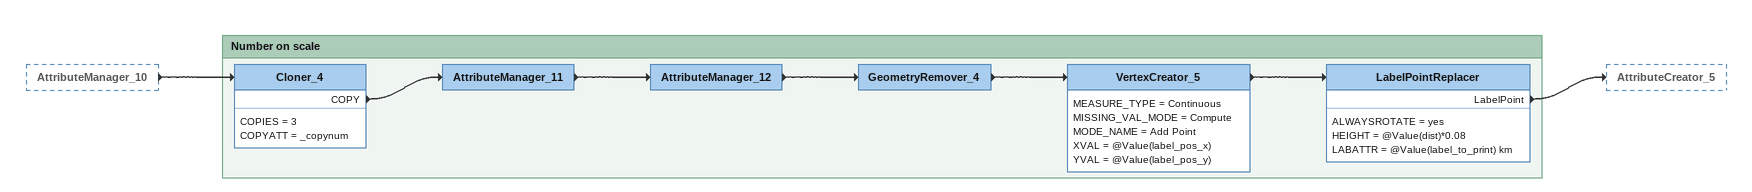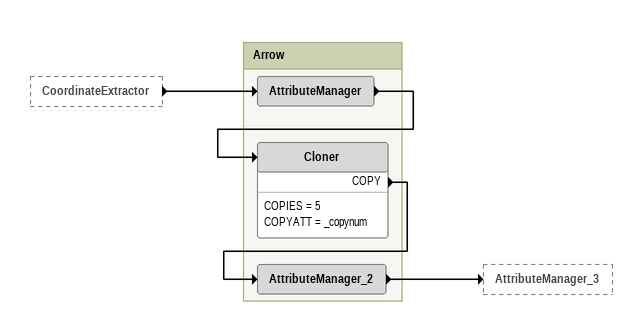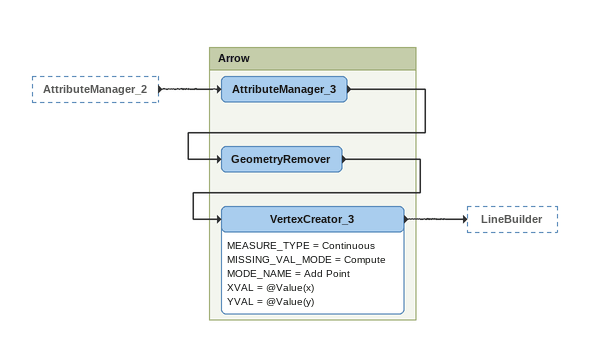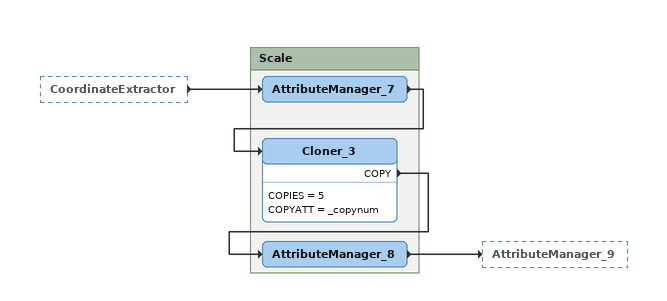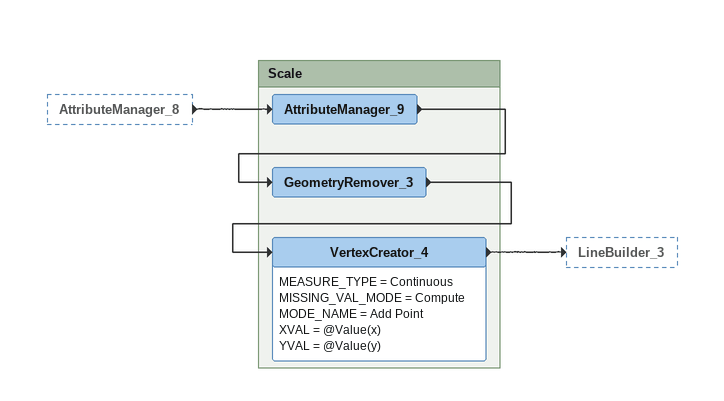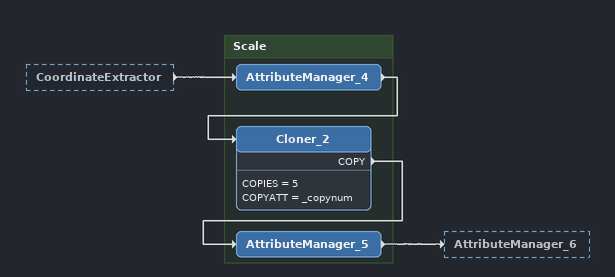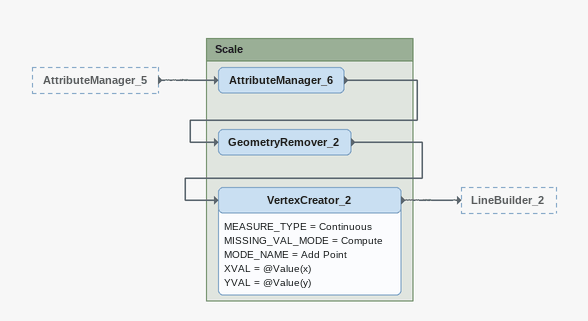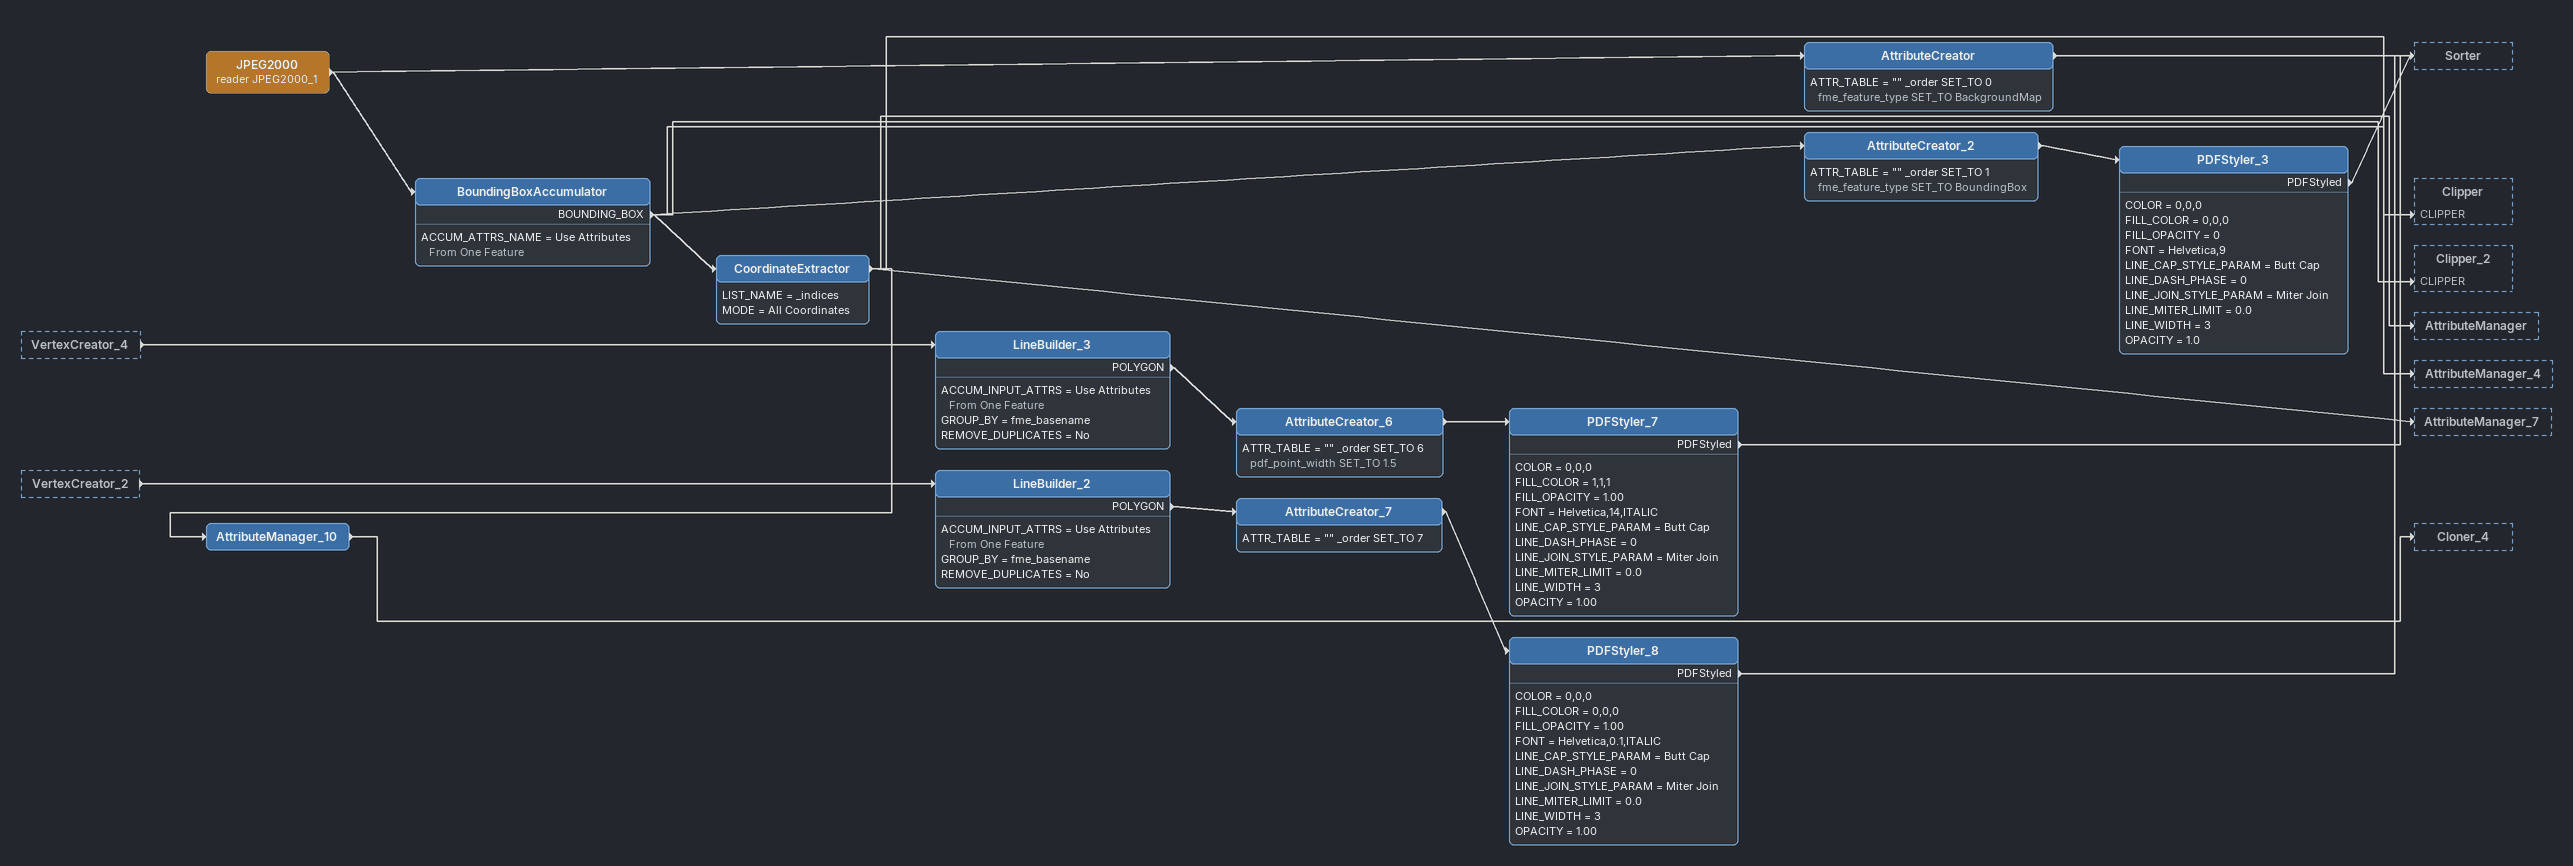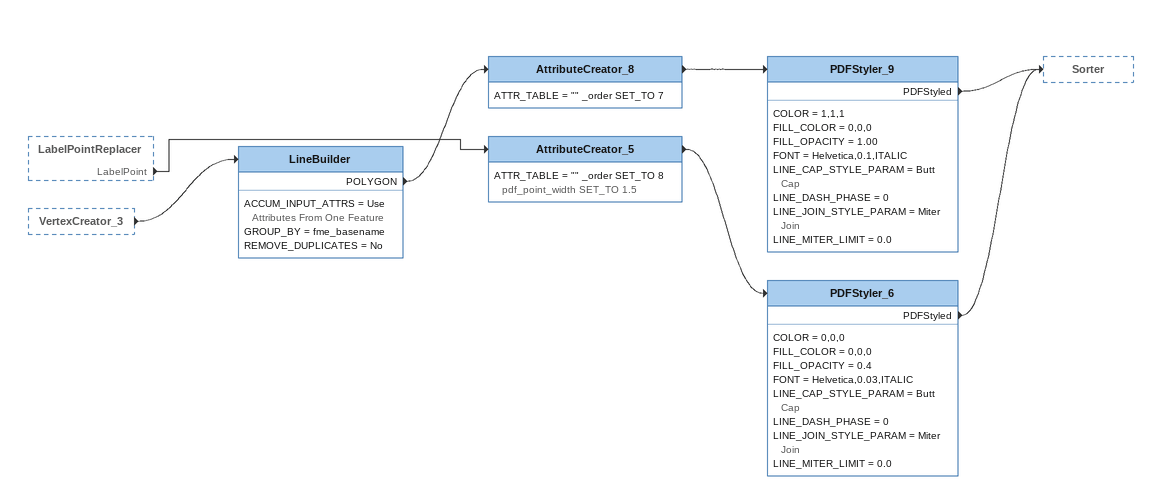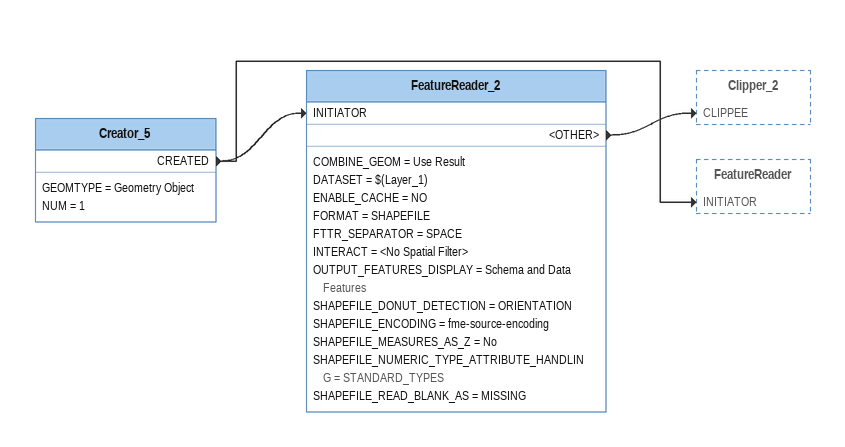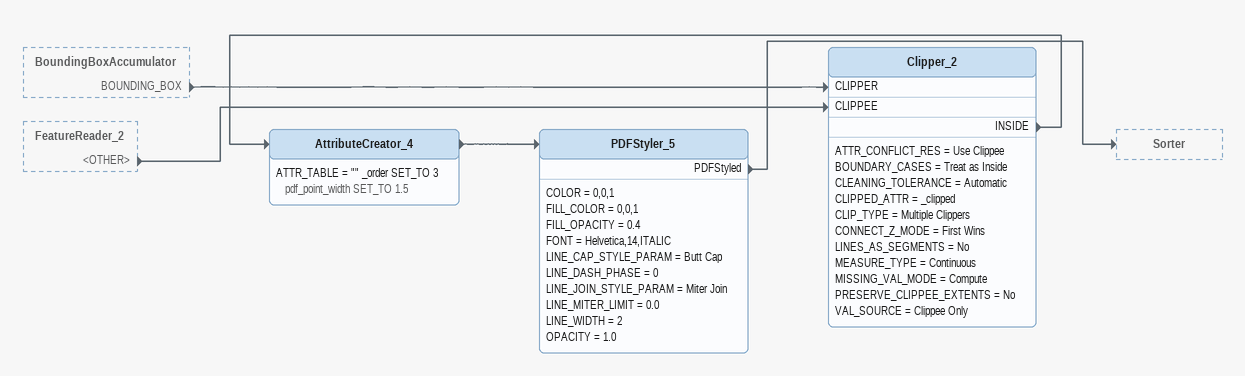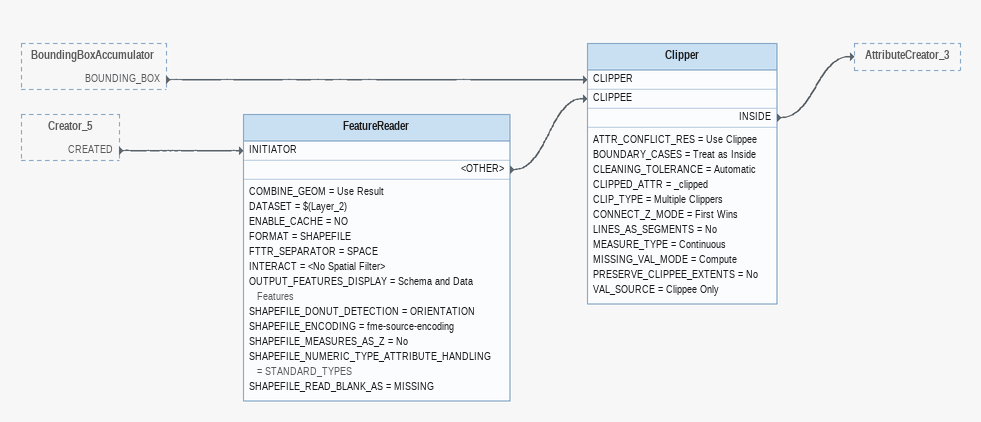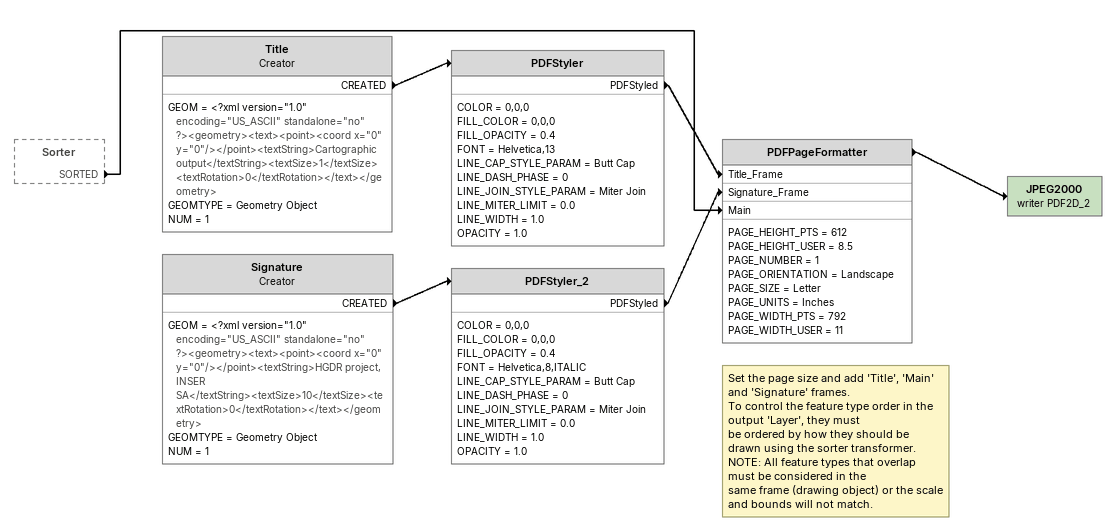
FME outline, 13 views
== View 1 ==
AttributeManager_10 [outside]
    -> Cloner_4

Bookmark: Number on scale
Cloner_4
    COPIES = 3
    COPYATT = _copynum
    COPY -> AttributeManager_11
AttributeManager_11
    -> AttributeManager_12
AttributeManager_12
    -> GeometryRemover_4
GeometryRemover_4
    -> VertexCreator_5
VertexCreator_5
    MEASURE_TYPE = Continuous
    MISSING_VAL_MODE = Compute
    MODE_NAME = Add Point
    XVAL = @Value(label_pos_x)
    YVAL = @Value(label_pos_y)
    -> LabelPointReplacer
LabelPointReplacer
    ALWAYSROTATE = yes
    HEIGHT = @Value(dist)*0.08
    LABATTR = @Value(label_to_print) km
    LabelPoint -> AttributeCreator_5

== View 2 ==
CoordinateExtractor [outside]
    -> AttributeManager

Bookmark: Arrow
AttributeManager
    -> Cloner
Cloner
    COPIES = 5
    COPYATT = _copynum
    COPY -> AttributeManager_2
AttributeManager_2
    -> AttributeManager_3

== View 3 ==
AttributeManager_2 [outside]
    -> AttributeManager_3

Bookmark: Arrow
AttributeManager_3
    -> GeometryRemover
GeometryRemover
    -> VertexCreator_3
VertexCreator_3
    MEASURE_TYPE = Continuous
    MISSING_VAL_MODE = Compute
    MODE_NAME = Add Point
    XVAL = @Value(x)
    YVAL = @Value(y)
    -> LineBuilder

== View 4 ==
CoordinateExtractor [outside]
    -> AttributeManager_7

Bookmark: Scale
AttributeManager_7
    -> Cloner_3
Cloner_3
    COPIES = 5
    COPYATT = _copynum
    COPY -> AttributeManager_8
AttributeManager_8
    -> AttributeManager_9

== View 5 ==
AttributeManager_8 [outside]
    -> AttributeManager_9

Bookmark: Scale
AttributeManager_9
    -> GeometryRemover_3
GeometryRemover_3
    -> VertexCreator_4
VertexCreator_4
    MEASURE_TYPE = Continuous
    MISSING_VAL_MODE = Compute
    MODE_NAME = Add Point
    XVAL = @Value(x)
    YVAL = @Value(y)
    -> LineBuilder_3

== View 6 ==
CoordinateExtractor [outside]
    -> AttributeManager_4

Bookmark: Scale
AttributeManager_4
    -> Cloner_2
Cloner_2
    COPIES = 5
    COPYATT = _copynum
    COPY -> AttributeManager_5
AttributeManager_5
    -> AttributeManager_6

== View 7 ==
AttributeManager_5 [outside]
    -> AttributeManager_6

Bookmark: Scale
AttributeManager_6
    -> GeometryRemover_2
GeometryRemover_2
    -> VertexCreator_2
VertexCreator_2
    MEASURE_TYPE = Continuous
    MISSING_VAL_MODE = Compute
    MODE_NAME = Add Point
    XVAL = @Value(x)
    YVAL = @Value(y)
    -> LineBuilder_2

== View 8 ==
VertexCreator_4 [outside]
    -> LineBuilder_3
VertexCreator_2 [outside]
    -> LineBuilder_2
JPEG2000 (reader JPEG2000_1)
    -> BoundingBoxAccumulator
    -> AttributeCreator
AttributeCreator
    ATTR_TABLE = "" _order SET_TO 0  fme_feature_type SET_TO BackgroundMap
    -> Sorter
BoundingBoxAccumulator
    ACCUM_ATTRS_NAME = Use Attributes From One Feature
    BOUNDING_BOX -> AttributeCreator_2
    BOUNDING_BOX -> Clipper [CLIPPER]
    BOUNDING_BOX -> Clipper_2 [CLIPPER]
    BOUNDING_BOX -> CoordinateExtractor
AttributeCreator_2
    ATTR_TABLE = "" _order SET_TO 1  fme_feature_type SET_TO BoundingBox
    -> PDFStyler_3
PDFStyler_3
    COLOR = 0,0,0
    FILL_COLOR = 0,0,0
    FILL_OPACITY = 0
    FONT = Helvetica,9
    LINE_CAP_STYLE_PARAM = Butt Cap
    LINE_DASH_PHASE = 0
    LINE_JOIN_STYLE_PARAM = Miter Join
    LINE_MITER_LIMIT = 0.0
    LINE_WIDTH = 3
    OPACITY = 1.0
    PDFStyled -> Sorter
CoordinateExtractor
    LIST_NAME = _indices
    MODE = All Coordinates
    -> AttributeManager
    -> AttributeManager_4
    -> AttributeManager_7
    -> AttributeManager_10
LineBuilder_3
    ACCUM_INPUT_ATTRS = Use Attributes From One Feature
    GROUP_BY = fme_basename
    REMOVE_DUPLICATES = No
    POLYGON -> AttributeCreator_6
AttributeCreator_6
    ATTR_TABLE = "" _order SET_TO 6  pdf_point_width SET_TO 1.5
    -> PDFStyler_7
PDFStyler_7
    COLOR = 0,0,0
    FILL_COLOR = 1,1,1
    FILL_OPACITY = 1.00
    FONT = Helvetica,14,ITALIC
    LINE_CAP_STYLE_PARAM = Butt Cap
    LINE_DASH_PHASE = 0
    LINE_JOIN_STYLE_PARAM = Miter Join
    LINE_MITER_LIMIT = 0.0
    LINE_WIDTH = 3
    OPACITY = 1.00
    PDFStyled -> Sorter
LineBuilder_2
    ACCUM_INPUT_ATTRS = Use Attributes From One Feature
    GROUP_BY = fme_basename
    REMOVE_DUPLICATES = No
    POLYGON -> AttributeCreator_7
AttributeCreator_7
    ATTR_TABLE = "" _order SET_TO 7
    -> PDFStyler_8
PDFStyler_8
    COLOR = 0,0,0
    FILL_COLOR = 0,0,0
    FILL_OPACITY = 1.00
    FONT = Helvetica,0.1,ITALIC
    LINE_CAP_STYLE_PARAM = Butt Cap
    LINE_DASH_PHASE = 0
    LINE_JOIN_STYLE_PARAM = Miter Join
    LINE_MITER_LIMIT = 0.0
    LINE_WIDTH = 3
    OPACITY = 1.00
    PDFStyled -> Sorter
AttributeManager_10
    -> Cloner_4

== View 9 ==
LabelPointReplacer [outside]
    LabelPoint -> AttributeCreator_5
VertexCreator_3 [outside]
    -> LineBuilder
AttributeCreator_5
    ATTR_TABLE = "" _order SET_TO 8  pdf_point_width SET_TO 1.5
    -> PDFStyler_6
PDFStyler_6
    COLOR = 0,0,0
    FILL_COLOR = 0,0,0
    FILL_OPACITY = 0.4
    FONT = Helvetica,0.03,ITALIC
    LINE_CAP_STYLE_PARAM = Butt Cap
    LINE_DASH_PHASE = 0
    LINE_JOIN_STYLE_PARAM = Miter Join
    LINE_MITER_LIMIT = 0.0
    PDFStyled -> Sorter
LineBuilder
    ACCUM_INPUT_ATTRS = Use Attributes From One Feature
    GROUP_BY = fme_basename
    REMOVE_DUPLICATES = No
    POLYGON -> AttributeCreator_8
AttributeCreator_8
    ATTR_TABLE = "" _order SET_TO 7
    -> PDFStyler_9
PDFStyler_9
    COLOR = 1,1,1
    FILL_COLOR = 0,0,0
    FILL_OPACITY = 1.00
    FONT = Helvetica,0.1,ITALIC
    LINE_CAP_STYLE_PARAM = Butt Cap
    LINE_DASH_PHASE = 0
    LINE_JOIN_STYLE_PARAM = Miter Join
    LINE_MITER_LIMIT = 0.0
    PDFStyled -> Sorter

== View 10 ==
Creator_5
    GEOMTYPE = Geometry Object
    NUM = 1
    CREATED -> FeatureReader_2 [INITIATOR]
    CREATED -> FeatureReader [INITIATOR]
FeatureReader_2
    COMBINE_GEOM = Use Result
    DATASET = $(Layer_1)
    ENABLE_CACHE = NO
    FORMAT = SHAPEFILE
    FTTR_SEPARATOR = SPACE
    INTERACT = <No Spatial Filter>
    OUTPUT_FEATURES_DISPLAY = Schema and Data Features
    SHAPEFILE_DONUT_DETECTION = ORIENTATION
    SHAPEFILE_ENCODING = fme-source-encoding
    SHAPEFILE_MEASURES_AS_Z = No
    SHAPEFILE_NUMERIC_TYPE_ATTRIBUTE_HANDLING = STANDARD_TYPES
    SHAPEFILE_READ_BLANK_AS = MISSING
    <OTHER> -> Clipper_2 [CLIPPEE]

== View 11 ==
BoundingBoxAccumulator [outside]
    BOUNDING_BOX -> Clipper_2 [CLIPPER]
FeatureReader_2 [outside]
    <OTHER> -> Clipper_2 [CLIPPEE]
Clipper_2
    ATTR_CONFLICT_RES = Use Clippee
    BOUNDARY_CASES = Treat as Inside
    CLEANING_TOLERANCE = Automatic
    CLIPPED_ATTR = _clipped
    CLIP_TYPE = Multiple Clippers
    CONNECT_Z_MODE = First Wins
    LINES_AS_SEGMENTS = No
    MEASURE_TYPE = Continuous
    MISSING_VAL_MODE = Compute
    PRESERVE_CLIPPEE_EXTENTS = No
    VAL_SOURCE = Clippee Only
    INSIDE -> AttributeCreator_4
AttributeCreator_4
    ATTR_TABLE = "" _order SET_TO 3  pdf_point_width SET_TO 1.5
    -> PDFStyler_5
PDFStyler_5
    COLOR = 0,0,1
    FILL_COLOR = 0,0,1
    FILL_OPACITY = 0.4
    FONT = Helvetica,14,ITALIC
    LINE_CAP_STYLE_PARAM = Butt Cap
    LINE_DASH_PHASE = 0
    LINE_JOIN_STYLE_PARAM = Miter Join
    LINE_MITER_LIMIT = 0.0
    LINE_WIDTH = 2
    OPACITY = 1.0
    PDFStyled -> Sorter

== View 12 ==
BoundingBoxAccumulator [outside]
    BOUNDING_BOX -> Clipper [CLIPPER]
Creator_5 [outside]
    CREATED -> FeatureReader [INITIATOR]
FeatureReader
    COMBINE_GEOM = Use Result
    DATASET = $(Layer_2)
    ENABLE_CACHE = NO
    FORMAT = SHAPEFILE
    FTTR_SEPARATOR = SPACE
    INTERACT = <No Spatial Filter>
    OUTPUT_FEATURES_DISPLAY = Schema and Data Features
    SHAPEFILE_DONUT_DETECTION = ORIENTATION
    SHAPEFILE_ENCODING = fme-source-encoding
    SHAPEFILE_MEASURES_AS_Z = No
    SHAPEFILE_NUMERIC_TYPE_ATTRIBUTE_HANDLING = STANDARD_TYPES
    SHAPEFILE_READ_BLANK_AS = MISSING
    <OTHER> -> Clipper [CLIPPEE]
Clipper
    ATTR_CONFLICT_RES = Use Clippee
    BOUNDARY_CASES = Treat as Inside
    CLEANING_TOLERANCE = Automatic
    CLIPPED_ATTR = _clipped
    CLIP_TYPE = Multiple Clippers
    CONNECT_Z_MODE = First Wins
    LINES_AS_SEGMENTS = No
    MEASURE_TYPE = Continuous
    MISSING_VAL_MODE = Compute
    PRESERVE_CLIPPEE_EXTENTS = No
    VAL_SOURCE = Clippee Only
    INSIDE -> AttributeCreator_3

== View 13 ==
Sorter [outside]
    SORTED -> PDFPageFormatter [Main]
Title: Creator
    GEOM = <?xml version="1.0" encoding="US_ASCII" standalone="no" ?><geometry><text><point><coord x="0" y="0"/></point><textString>Cartographic output</textString><textSize>1</textSize><textRotation>0</textRotation></text></geometry>
    GEOMTYPE = Geometry Object
    NUM = 1
    CREATED -> PDFStyler
PDFStyler
    COLOR = 0,0,0
    FILL_COLOR = 0,0,0
    FILL_OPACITY = 0.4
    FONT = Helvetica,13
    LINE_CAP_STYLE_PARAM = Butt Cap
    LINE_DASH_PHASE = 0
    LINE_JOIN_STYLE_PARAM = Miter Join
    LINE_MITER_LIMIT = 0.0
    LINE_WIDTH = 1.0
    OPACITY = 1.0
    PDFStyled -> PDFPageFormatter [Title_Frame]
Signature: Creator
    GEOM = <?xml version="1.0" encoding="US_ASCII" standalone="no" ?><geometry><text><point><coord x="0" y="0"/></point><textString>HGDR project, INSER SA</textString><textSize>10</textSize><textRotation>0</textRotation></text></geometry>
    GEOMTYPE = Geometry Object
    NUM = 1
    CREATED -> PDFStyler_2
PDFStyler_2
    COLOR = 0,0,0
    FILL_COLOR = 0,0,0
    FILL_OPACITY = 0.4
    FONT = Helvetica,8,ITALIC
    LINE_CAP_STYLE_PARAM = Butt Cap
    LINE_DASH_PHASE = 0
    LINE_JOIN_STYLE_PARAM = Miter Join
    LINE_MITER_LIMIT = 0.0
    LINE_WIDTH = 1.0
    OPACITY = 1.0
    PDFStyled -> PDFPageFormatter [Signature_Frame]
Note: Set the page size and add 'Title', 'Main' and 'Signature' frames. / To control the feature type order in the output 'Layer', they must / be ordered by how they should be drawn using the sorter transformer. / NOTE: All feature types that overlap must be considered in the / same frame (drawing object) or the scale and bounds will not match.
PDFPageFormatter
    PAGE_HEIGHT_PTS = 612
    PAGE_HEIGHT_USER = 8.5
    PAGE_NUMBER = 1
    PAGE_ORIENTATION = Landscape
    PAGE_SIZE = Letter
    PAGE_UNITS = Inches
    PAGE_WIDTH_PTS = 792
    PAGE_WIDTH_USER = 11
    -> JPEG2000 (writer PDF2D_2)
JPEG2000 (writer PDF2D_2)
